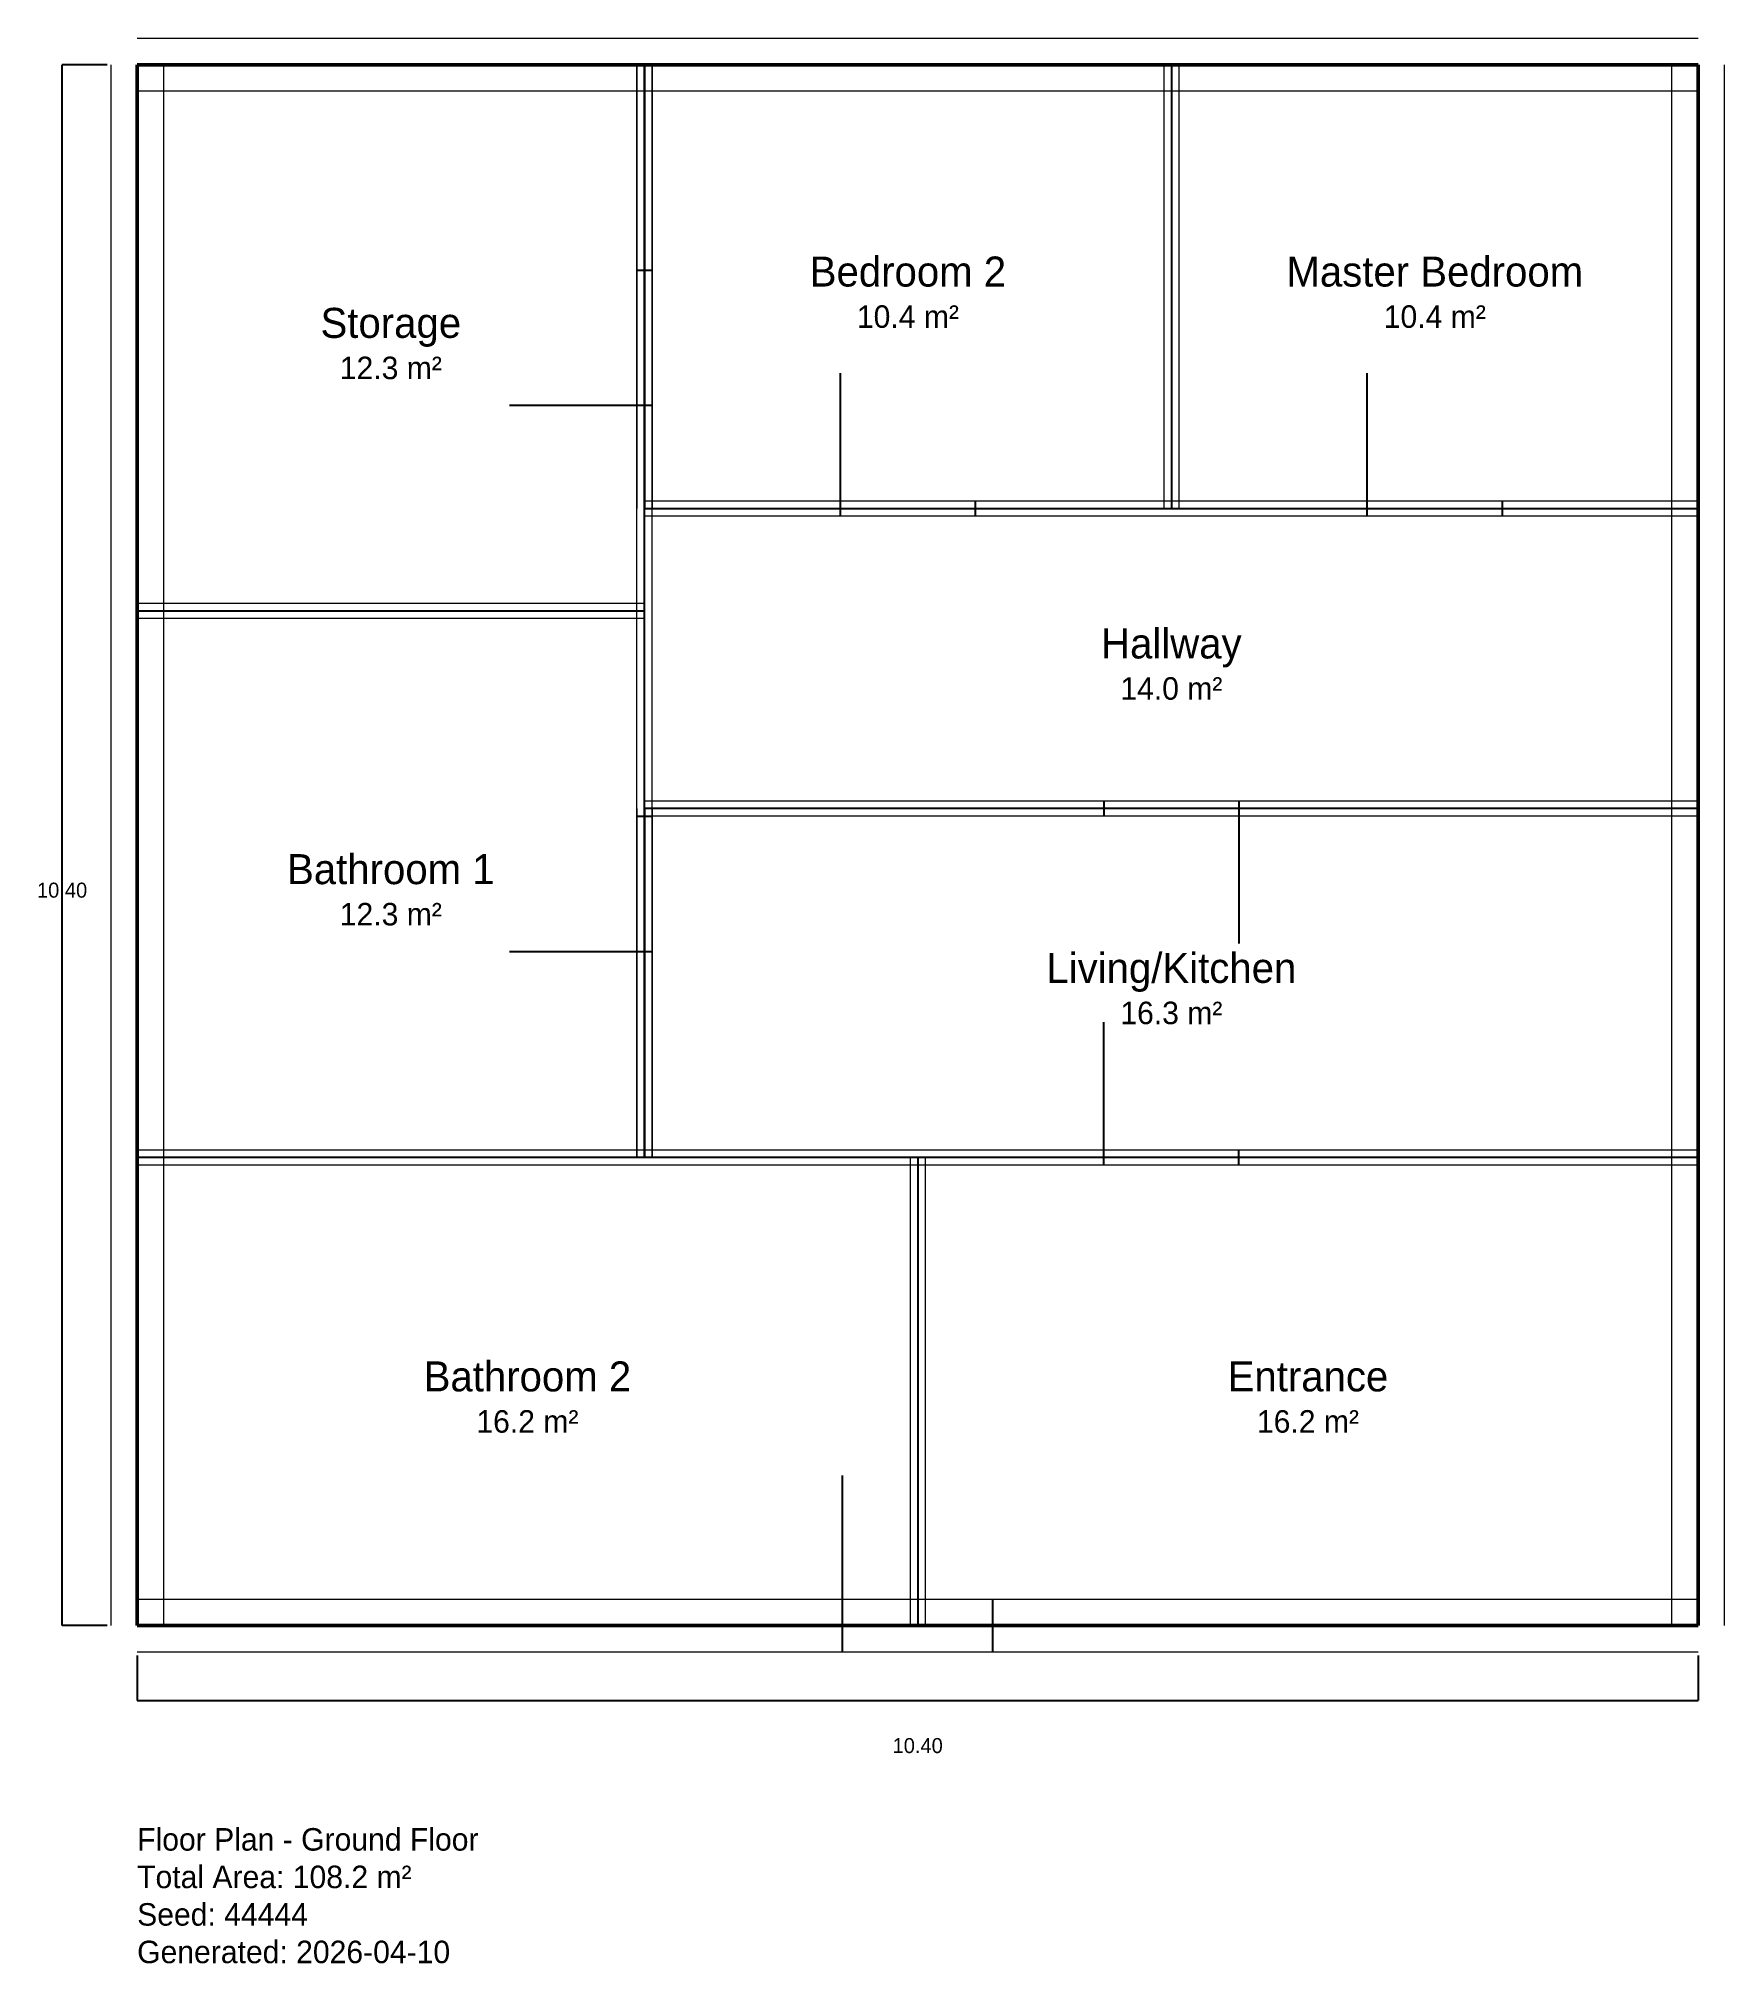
# Model space of a CAD drawing. Header units: metres. Extents: x -0.7 to 10.6, y -2.3 to 10.6.
import ezdxf
from ezdxf.enums import TextEntityAlignment as Align

# ---------------------------------------------------------------- set-up
doc = ezdxf.new("R2010")
doc.units = ezdxf.units.M
for name, color, linetype in [('DIMS', 3, 'Continuous'), ('DOORS', 1, 'Continuous'), ('ROOMS', 8, 'Continuous'), ('TEXT', 7, 'Continuous'), ('WALLS', 7, 'Continuous')]:
    doc.layers.add(name, color=color, linetype=linetype)

msp = doc.modelspace()

# ---------------------------------------------------------------- linework, layer by layer
at = {"layer": 'DIMS'}
for p, q in [((-0.5, 0), (-0.5, 10.4)), ((-0.2, 10.4), (-0.5, 10.4)), ((-0.2, 0), (-0.5, 0)), ((0, -0.2), (0, -0.5)), ((10.4, -0.2), (10.4, -0.5)), ((0, -0.5), (10.4, -0.5))]:
    msp.add_line(p, q, dxfattribs=at)
at = {"layer": 'DOORS'}
for p, q in [((3.43, 9.03), (3.33, 9.03)), ((4.685, 7.444), (4.685, 8.344)), ((8.195, 7.444), (8.195, 8.344)), ((3.38, 8.13), (2.48, 8.13)), ((3.43, 8.13), (3.33, 8.13)), ((4.685, 7.394), (4.685, 7.494)), ((5.585, 7.394), (5.585, 7.494)), ((8.195, 7.394), (8.195, 7.494)), ((9.095, 7.394), (9.095, 7.494)), ((3.43, 5.39), (3.33, 5.39)), ((6.44, 5.494), (6.44, 5.394)), ((7.34, 5.494), (7.34, 5.394)), ((7.34, 5.444), (7.34, 4.544)), ((3.38, 4.49), (2.48, 4.49)), ((3.43, 4.49), (3.33, 4.49)), ((6.44, 3.12), (6.44, 4.02)), ((6.44, 3.07), (6.44, 3.17)), ((7.34, 3.07), (7.34, 3.17)), ((4.7, 0), (4.7, 1)), ((4.7, -0.175), (4.7, 0.175)), ((5.7, -0.175), (5.7, 0.175))]:
    msp.add_line(p, q, dxfattribs=at)
at = {"layer": 'ROOMS', "lineweight": 13}
for points in [[(0, 6.76), (3.38, 6.76), (3.38, 10.4), (0, 10.4)], [(3.38, 7.444), (6.89, 7.444), (6.89, 10.4), (3.38, 10.4)], [(6.89, 7.444), (10.4, 7.444), (10.4, 10.4), (6.89, 10.4)], [(3.38, 5.444), (10.4, 5.444), (10.4, 7.444), (3.38, 7.444)], [(0, 3.12), (3.38, 3.12), (3.38, 6.76), (0, 6.76)], [(3.38, 3.12), (10.4, 3.12), (10.4, 5.444), (3.38, 5.444)], [(0, 0), (5.2, 0), (5.2, 3.12), (0, 3.12)], [(5.2, 0), (10.4, 0), (10.4, 3.12), (5.2, 3.12)]]:
    msp.add_lwpolyline(points, close=True, dxfattribs=at)
at = {"layer": 'WALLS', "lineweight": 13}
for p, q in [((10.4, 10.575), (0, 10.575)), ((-0.175, 10.4), (-0.175, 0)), ((0.175, 10.4), (0.175, 0)), ((3.33, 10.4), (3.33, 7.444)), ((3.33, 6.76), (3.33, 10.4)), ((3.43, 10.4), (3.43, 7.444)), ((3.43, 6.76), (3.43, 10.4)), ((6.84, 10.4), (6.84, 7.444)), ((6.94, 10.4), (6.94, 7.444)), ((10.225, 0), (10.225, 10.4)), ((10.575, 0), (10.575, 10.4)), ((10.4, 10.225), (0, 10.225)), ((3.38, 7.494), (6.89, 7.494)), ((6.89, 7.494), (10.4, 7.494)), ((3.38, 7.394), (6.89, 7.394)), ((6.89, 7.394), (10.4, 7.394)), ((3.38, 6.81), (0, 6.81)), ((3.38, 6.71), (0, 6.71)), ((3.33, 3.12), (3.33, 6.76)), ((3.43, 3.12), (3.43, 6.76)), ((3.33, 5.444), (3.33, 3.12)), ((10.4, 5.494), (3.38, 5.494)), ((10.4, 5.394), (3.38, 5.394)), ((3.43, 5.444), (3.43, 3.12)), ((0, 3.17), (3.38, 3.17)), ((3.38, 3.17), (10.4, 3.17)), ((5.15, 3.12), (5.15, 0)), ((5.25, 3.12), (5.25, 0)), ((0, 3.07), (3.38, 3.07)), ((3.38, 3.07), (10.4, 3.07)), ((0, 0.175), (10.4, 0.175)), ((0, -0.175), (10.4, -0.175))]:
    msp.add_line(p, q, dxfattribs=at)
at = {"layer": 'WALLS', "lineweight": 50}
for p, q in [((10.4, 10.4), (0, 10.4)), ((0, 10.4), (0, 0)), ((10.4, 0), (10.4, 10.4)), ((0, 0), (10.4, 0))]:
    msp.add_line(p, q, dxfattribs=at)
at = {"layer": 'WALLS', "lineweight": 25}
for p, q in [((3.38, 10.4), (3.38, 7.444)), ((3.38, 6.76), (3.38, 10.4)), ((6.89, 10.4), (6.89, 7.444)), ((3.38, 7.444), (6.89, 7.444)), ((6.89, 7.444), (10.4, 7.444)), ((3.38, 6.76), (0, 6.76)), ((3.38, 3.12), (3.38, 6.76)), ((3.38, 5.444), (3.38, 3.12)), ((10.4, 5.444), (3.38, 5.444)), ((0, 3.12), (3.38, 3.12)), ((3.38, 3.12), (10.4, 3.12)), ((5.2, 3.12), (5.2, 0))]:
    msp.add_line(p, q, dxfattribs=at)

# ---------------------------------------------------------------- texts
at = {"layer": 'DIMS'}
for p in [(-0.5, 4.9), (5.2, -0.8)]:
    msp.add_text('10.40', height=0.1, dxfattribs=at).set_placement(p, align=Align.MIDDLE_CENTER)
at = {"layer": 'TEXT'}
for s, height, p in [('Bedroom 2', 0.2, (5.135, 9.022)), ('Master Bedroom', 0.2, (8.645, 9.022)), ('Storage', 0.2, (1.69, 8.68)), ('10.4 m²', 0.15, (5.135, 8.722)), ('10.4 m²', 0.15, (8.645, 8.722)), ('12.3 m²', 0.15, (1.69, 8.38)), ('Hallway', 0.2, (6.89, 6.544)), ('14.0 m²', 0.15, (6.89, 6.244)), ('Bathroom 1', 0.2, (1.69, 5.04)), ('12.3 m²', 0.15, (1.69, 4.74)), ('Living/Kitchen', 0.2, (6.89, 4.382)), ('16.3 m²', 0.15, (6.89, 4.082)), ('Bathroom 2', 0.2, (2.6, 1.66)), ('Entrance', 0.2, (7.8, 1.66)), ('16.2 m²', 0.15, (2.6, 1.36)), ('16.2 m²', 0.15, (7.8, 1.36))]:
    msp.add_text(s, height=height, dxfattribs=at).set_placement(p, align=Align.MIDDLE_CENTER)
for s, p in [('Floor Plan - Ground Floor', (0, -1.5)), ('Total Area: 108.2 m²', (0, -1.75)), ('Seed: 44444', (0, -2)), ('Generated: 2026-04-10', (0, -2.25))]:
    msp.add_text(s, height=0.15, dxfattribs=at).set_placement(p)

doc.saveas('drawing.dxf')
